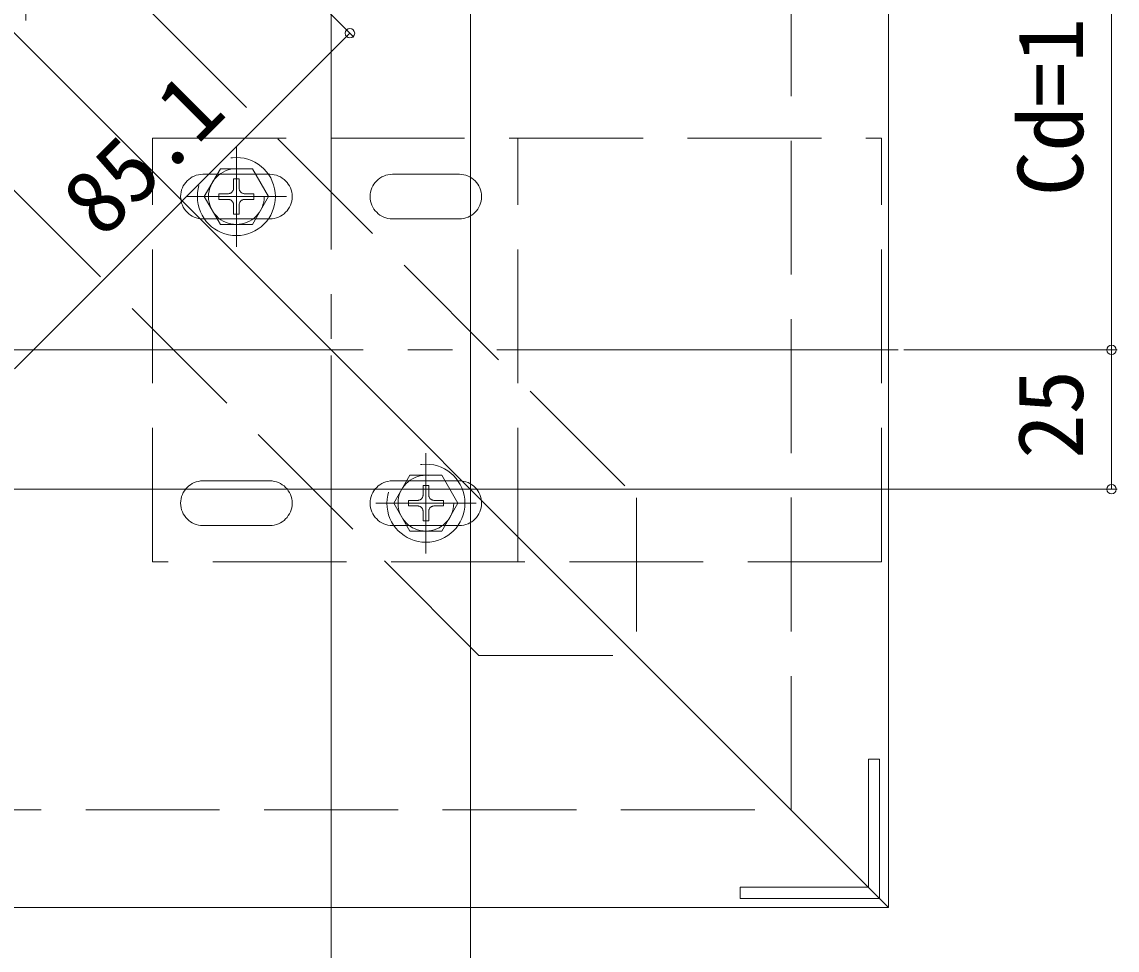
# Model space of a CAD drawing. Units: millimetres, scale not verified. Extents: x -2376 to -396, y -1680 to 1519.
# Drawn here: x -1881.8 to -1685.4, y 460.2 to 626.7 of the extents above; entities that cross this region are included whole.
import ezdxf
from ezdxf.enums import TextEntityAlignment as Align

# ---------------------------------------------------------------- set-up
doc = ezdxf.new("R2010")
doc.units = ezdxf.units.MM
doc.header["$LTSCALE"] = 8
doc.linetypes.add('CHAIN2', pattern=[12, 9, -1, 1, -1])
doc.linetypes.add('DASHED3', pattern=[4, 3, -1])
for name, color, linetype, lineweight in [('0-3_YKK_11', 7, 'Continuous', 9), ('0-4_YKK_12', 2, 'Continuous', 9), ('0-5_YKK_13', 4, 'DASHED3', 9), ('0-6_YKK_D', 6, 'Continuous', 9), ('0-7_YSS_K', 3, 'CHAIN2', 9)]:
    doc.layers.add(name, color=color, linetype=linetype, lineweight=lineweight)
doc.styles.add('ＭＳ ゴシック', font='')
doc.styles.get('ＭＳ ゴシック').set_extended_font_data('MS Gothic')

msp = doc.modelspace()

# ---------------------------------------------------------------- linework, layer by layer
at = {"layer": '0-3_YKK_11'}
for p, q in [((-1729.953, 494.437), (-1729.953, 471.437)), ((-1727.953, 494.437), (-1729.953, 494.437)), ((-1727.953, 469.437), (-1727.953, 494.437)), ((-1752.953, 471.437), (-1752.953, 469.437)), ((-1729.953, 471.437), (-1752.953, 471.437)), ((-1752.953, 469.437), (-1727.953, 469.437))]:
    msp.add_line(p, q, dxfattribs=at)
at = {"layer": '0-4_YKK_12'}
for p, q in [((-1726.353, 467.837), (-1726.353, 845.837)), ((-1926.353, 667.837), (-1726.353, 467.837)), ((-1726.353, 467.837), (-2126.353, 467.837))]:
    msp.add_line(p, q, dxfattribs=at)
at = {"layer": '0-5_YKK_13'}
for p, q in [((-1881.153, 650.921), (-1881.154, 622.637)), ((-1909.438, 622.637), (-1881.154, 622.637)), ((-1799.838, 513.038), (-1909.438, 622.637)), ((-1858.403, 605.837), (-1727.602, 605.837)), ((-1858.403, 529.837), (-1858.403, 605.837)), ((-1792.853, 529.837), (-1792.853, 605.837)), ((-1727.602, 529.837), (-1727.602, 605.837)), ((-1837.353, 599.337), (-1849.353, 599.337)), ((-1849.103, 595.337), (-1846.216, 600.337)), ((-1840.489, 600.337), (-1846.216, 600.337)), ((-1837.603, 595.337), (-1840.489, 600.337)), ((-1815.353, 599.337), (-1803.353, 599.337)), ((-1843.853, 596.837), (-1843.853, 598.487)), ((-1842.853, 598.487), (-1843.853, 598.487)), ((-1842.853, 596.837), (-1842.853, 598.487)), ((-1849.103, 595.337), (-1846.216, 590.337)), ((-1846.503, 595.837), (-1844.853, 595.837)), ((-1846.503, 595.837), (-1846.503, 594.837)), ((-1841.853, 595.837), (-1840.203, 595.837)), ((-1837.603, 595.337), (-1840.489, 590.337)), ((-1840.203, 594.837), (-1840.203, 595.837)), ((-1846.503, 594.837), (-1844.853, 594.837)), ((-1843.853, 592.187), (-1843.853, 593.837)), ((-1842.853, 592.187), (-1842.853, 593.837)), ((-1841.853, 594.837), (-1840.203, 594.837)), ((-1843.853, 592.187), (-1842.853, 592.187)), ((-1849.353, 591.337), (-1837.353, 591.337)), ((-1846.216, 590.337), (-1840.489, 590.337)), ((-1803.353, 591.337), (-1815.353, 591.337)), ((-1849.353, 544.337), (-1837.353, 544.337)), ((-1803.353, 544.337), (-1815.353, 544.337)), ((-1815.103, 540.337), (-1812.216, 545.337)), ((-1806.489, 545.337), (-1812.216, 545.337)), ((-1803.603, 540.337), (-1806.489, 545.337)), ((-1809.853, 541.837), (-1809.853, 543.487)), ((-1808.853, 543.487), (-1809.853, 543.487)), ((-1808.853, 541.837), (-1808.853, 543.487)), ((-1815.103, 540.337), (-1812.216, 535.337)), ((-1812.503, 540.837), (-1810.853, 540.837)), ((-1812.503, 540.837), (-1812.503, 539.837)), ((-1807.853, 540.837), (-1806.203, 540.837)), ((-1803.603, 540.337), (-1806.489, 535.337)), ((-1806.203, 539.837), (-1806.203, 540.837)), ((-1812.503, 539.837), (-1810.853, 539.837)), ((-1809.853, 537.187), (-1809.853, 538.837)), ((-1808.853, 537.187), (-1808.853, 538.837)), ((-1807.853, 539.837), (-1806.203, 539.837)), ((-1809.853, 537.187), (-1808.853, 537.187)), ((-1837.353, 536.337), (-1849.353, 536.337)), ((-1815.353, 536.337), (-1803.353, 536.337)), ((-1812.216, 535.337), (-1806.489, 535.337)), ((-1727.602, 529.837), (-1858.403, 529.837)), ((-1799.838, 513.038), (-1771.554, 513.038))]:
    msp.add_line(p, q, dxfattribs=at)
at = {"layer": '0-5_YKK_13', "linetype": 'CHAIN2'}
for p, q in [((-1843.353, 586.337), (-1843.353, 604.337)), ((-1834.353, 595.337), (-1852.353, 595.337)), ((-1724.603, 567.837), (-1861.403, 567.837)), ((-1809.353, 531.337), (-1809.353, 549.337)), ((-1800.353, 540.337), (-1818.353, 540.337))]:
    msp.add_line(p, q, dxfattribs=at)
at = {"layer": '0-5_YKK_13'}
msp.add_lwpolyline([(-1881.153, 650.921), (-1771.554, 541.322), (-1771.554, 513.038)], dxfattribs=at)
for centre, radius in [((-1843.353, 595.337), 7), ((-1843.353, 595.337), 5), ((-1809.353, 540.337), 7), ((-1809.353, 540.337), 5)]:
    msp.add_circle(centre, radius, dxfattribs=at)
for centre, radius, start, end in [((-1849.353, 595.337), 4, 90, 270), ((-1837.353, 595.337), 4, 270, 90), ((-1815.353, 595.337), 4, 90, 270), ((-1803.353, 595.337), 4, 270, 90), ((-1844.853, 596.837), 1, 270, 0), ((-1841.853, 596.837), 1, 180, 270), ((-1844.853, 593.837), 1, 0, 90), ((-1841.853, 593.837), 1, 90, 180), ((-1849.353, 540.337), 4, 90, 270), ((-1837.353, 540.337), 4, 270, 90), ((-1815.353, 540.337), 4, 90, 270), ((-1803.353, 540.337), 4, 270, 90), ((-1810.853, 541.837), 1, 270, 0), ((-1807.853, 541.837), 1, 180, 270), ((-1810.853, 538.837), 1, 0, 90), ((-1807.853, 538.837), 1, 90, 180)]:
    msp.add_arc(centre, radius, start, end, dxfattribs=at)
at = {"layer": '0-6_YKK_D'}
for p, q in [((-1686.353, 667.837), (-1686.353, 567.837)), ((-1850.558, 652.218), (-1822.273, 623.934)), ((-1801.353, 652.137), (-1801.353, 426.837)), ((-1822.98, 624.641), (-1883.156, 564.465)), ((-1723.603, 567.837), (-1685.353, 567.837)), ((-1723.603, 567.837), (-1685.353, 567.837)), ((-1686.353, 567.837), (-1686.353, 542.837)), ((-1826.353, 566.837), (-1826.353, 426.837)), ((-1826.353, 566.837), (-1826.353, 426.837)), ((-1910.653, 542.837), (-1685.353, 542.837))]:
    msp.add_line(p, q, dxfattribs=at)
for centre in [(-1822.98, 624.641), (-1686.353, 567.837), (-1686.353, 567.837), (-1686.353, 542.837)]:
    msp.add_circle(centre, 0.85, dxfattribs=at)
at = {"layer": '0-7_YSS_K'}
for p, q in [((-1826.353, 945.837), (-1826.353, 567.837)), ((-1826.353, 567.837), (-2136.353, 567.837))]:
    msp.add_line(p, q, dxfattribs=at)
at = {"layer": '0-7_YSS_K', "linetype": 'DASHED3'}
for p, q in [((-1743.853, 485.337), (-1743.853, 863.337)), ((-2126.353, 485.337), (-1743.853, 485.337))]:
    msp.add_line(p, q, dxfattribs=at)

# ---------------------------------------------------------------- texts
at = {"layer": '0-6_YKK_D', "color": 4, "style": 'ＭＳ ゴシック'}
for s, rotation, p in [('Cd=100', 90, (-1687.953, 595.437)), ('85.1', 45, (-1864.835, 585.049)), ('25', 90, (-1687.953, 548.297))]:
    msp.add_text(s, height=11.73, rotation=rotation, dxfattribs=at).set_placement(p, align=Align.BOTTOM_LEFT)

doc.saveas('drawing.dxf')
